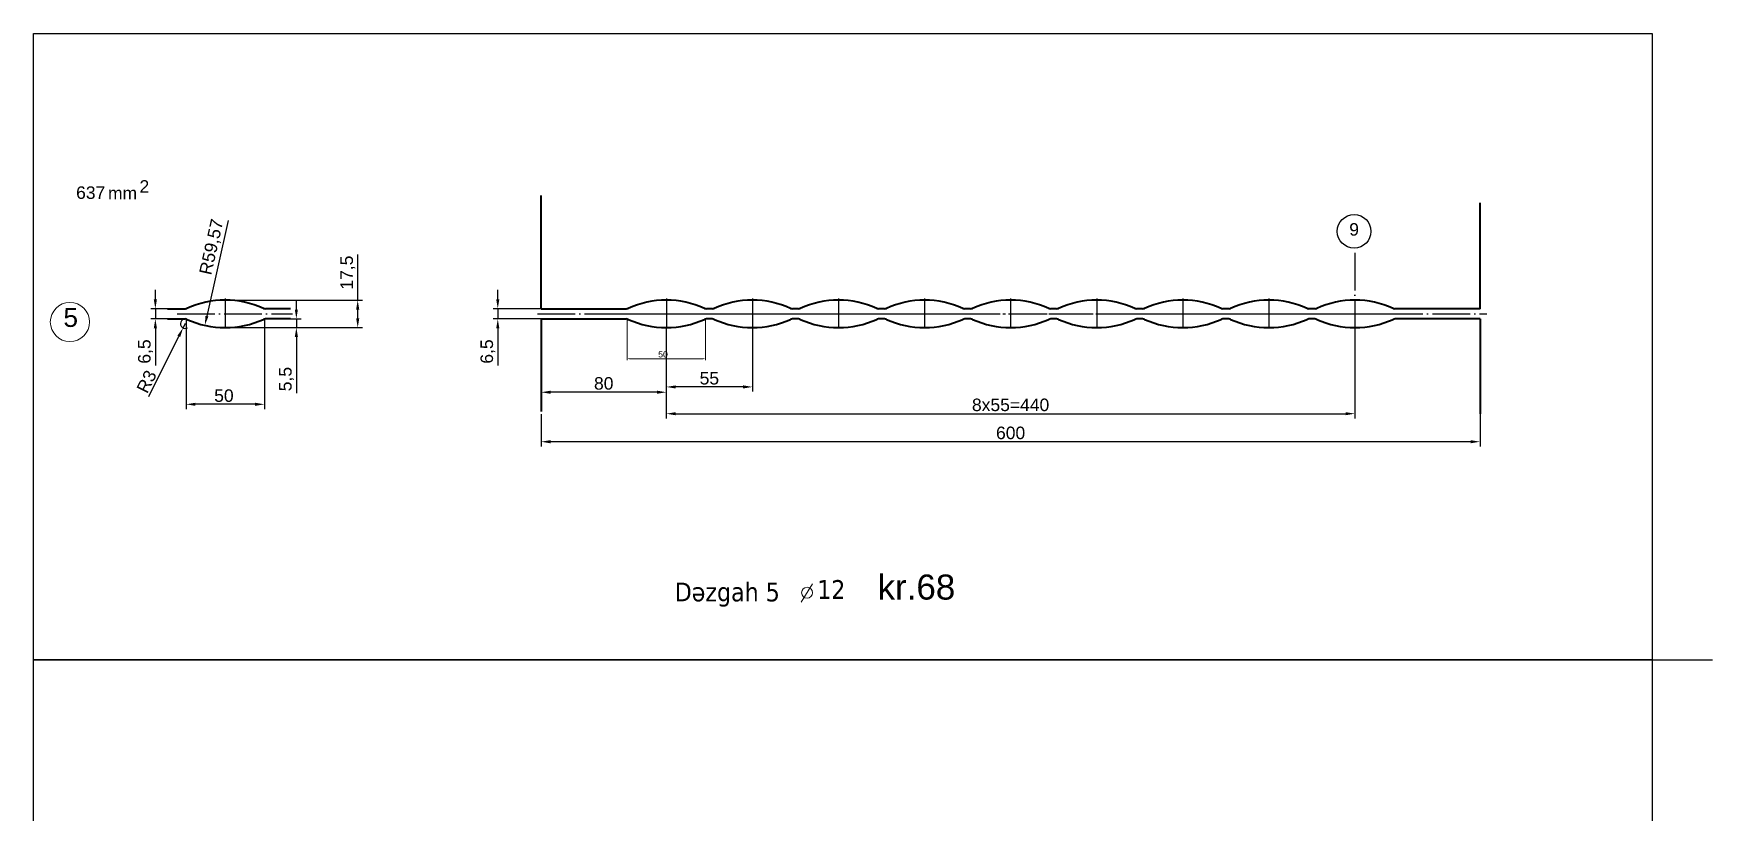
# Model space of a CAD drawing. Header units: millimetres. Extents: x 1526 to 31626, y -4643 to 9189.
# Drawn here: x 5119 to 6192, y 6035 to 6533 of the extents above; entities that cross this region are included whole.
import ezdxf

# ---------------------------------------------------------------- set-up
doc = ezdxf.new("R2010")
doc.units = ezdxf.units.MM
doc.linetypes.add('ACAD_ISO04W100', pattern=[30, 24, -3, 0, -3])
for name, color, linetype, lineweight in [('осевые', 1, 'ACAD_ISO04W100', 25), ('размерные', 7, 'Continuous', 25), ('тонкая', 7, 'Continuous', 20), ('тонкий', 7, 'Continuous', 20)]:
    doc.layers.add(name, color=color, linetype=linetype, lineweight=lineweight)
doc.styles.add('s1v4', font='arial.ttf', dxfattribs={"height": 4})
doc.styles.add('s4v4', font='arial.ttf', dxfattribs={"height": 16})
doc.styles.get("Standard").update_dxf_attribs({"font": 'arial.ttf'})
doc.dimstyles.new('s1v4', dxfattribs={"dimtxt": 4, "dimasz": 1.5, "dimexe": 1, "dimexo": 0, "dimgap": 0.7, "dimtad": 1, "dimtxsty": 'Standard', "dimcen": 1, "dimadec": 0, "dimazin": 0, "dimtfac": 1, "dimtix": 1, "dimtmove": 0, "dimatfit": 3, "dimfxl": 1, "dimlwd": -1, "dimlwe": 20, "dimarcsym": 0})
doc.dimstyles.new('s2v4', dxfattribs={"dimtxt": 8, "dimasz": 6, "dimexe": 3, "dimexo": 0, "dimgap": 1.5, "dimtad": 1, "dimtxsty": 'Standard', "dimcen": 2.5, "dimadec": 0, "dimazin": 0, "dimtfac": 1, "dimtmove": 0, "dimatfit": 3, "dimfxl": 1, "dimarcsym": 0})

# ---------------------------------------------------------------- blocks, each defined once
blk = doc.blocks.new('*D278')
at = {"layer": 'Defpoints', "color": 0, "transparency": 16777216}
for p in [(5443.3, 6356.8), (5415.6, 6350.3), (5443.3, 6350.3)]:
    blk.add_point(p, dxfattribs=at)
at = {"layer": 'тонкий', "color": 0, "lineweight": -2, "transparency": 16777216}
for p, q in [((5415.6, 6362.8), (5415.6, 6368.8)), ((5443.3, 6356.8), (5412.6, 6356.8)), ((5415.6, 6356.8), (5415.6, 6350.3)), ((5443.3, 6350.3), (5412.6, 6350.3)), ((5415.6, 6344.3), (5415.6, 6320.6))]:
    blk.add_line(p, q, dxfattribs=at)
at = {"layer": 'тонкий', "color": 0, "transparency": 16777216}
for points in [[(5414.6, 6362.8), (5416.6, 6362.8), (5415.6, 6356.8)], [(5414.6, 6344.3), (5416.6, 6344.3), (5415.6, 6350.3)]]:
    blk.add_solid(points, dxfattribs=at)
at = {"layer": 'тонкий', "color": 0, "transparency": 16777216, "insert": (5409.3, 6329.5), "char_height": 8, "attachment_point": 5, "rotation": 90}
blk.add_mtext('6,5', dxfattribs=at)
blk = doc.blocks.new('*D206')
at = {"layer": 'Defpoints', "color": 0, "transparency": 16777216}
for p in [(5204.6, 6356.8), (5196.8, 6350.3), (5204.6, 6350.3)]:
    blk.add_point(p, dxfattribs=at)
at = {"layer": 'тонкий', "color": 0, "lineweight": -2, "transparency": 16777216}
for p, q in [((5196.8, 6362.8), (5196.8, 6368.8)), ((5204.6, 6356.8), (5193.8, 6356.8)), ((5196.8, 6356.8), (5196.8, 6350.3)), ((5204.6, 6350.3), (5193.8, 6350.3)), ((5196.8, 6344.3), (5196.8, 6320.6))]:
    blk.add_line(p, q, dxfattribs=at)
at = {"layer": 'тонкий', "color": 0, "transparency": 16777216}
for points in [[(5195.8, 6362.8), (5197.8, 6362.8), (5196.8, 6356.8)], [(5195.8, 6344.3), (5197.8, 6344.3), (5196.8, 6350.3)]]:
    blk.add_solid(points, dxfattribs=at)
at = {"layer": 'тонкий', "color": 0, "transparency": 16777216, "insert": (5190.5, 6329.5), "char_height": 8, "attachment_point": 5, "rotation": 90}
blk.add_mtext('6,5', dxfattribs=at)
blk = doc.blocks.new('*D207')
at = {"layer": 'Defpoints', "color": 0, "transparency": 16777216}
for p in [(5216.4, 6350.3), (5266.5, 6350.3), (5216.4, 6295.8)]:
    blk.add_point(p, dxfattribs=at)
at = {"layer": 'тонкий', "color": 0, "lineweight": -2, "transparency": 16777216}
for p, q in [((5216.4, 6350.3), (5216.4, 6292.8)), ((5266.5, 6350.3), (5266.5, 6292.8)), ((5260.5, 6295.8), (5222.4, 6295.8))]:
    blk.add_line(p, q, dxfattribs=at)
at = {"layer": 'тонкий', "color": 0, "transparency": 16777216}
for points in [[(5222.4, 6296.8), (5222.4, 6294.8), (5216.4, 6295.8)], [(5260.5, 6296.8), (5260.5, 6294.8), (5266.5, 6295.8)]]:
    blk.add_solid(points, dxfattribs=at)
at = {"layer": 'тонкий', "color": 0, "transparency": 16777216, "insert": (5240.6, 6301.3), "char_height": 8, "attachment_point": 5}
blk.add_mtext('50', dxfattribs=at)
blk = doc.blocks.new('*D286')
at = {"layer": 'Defpoints', "color": 0, "transparency": 16777216}
for p in [(5241.4, 6344.8), (5283.2, 6350.3), (5286.9, 6350.3)]:
    blk.add_point(p, dxfattribs=at)
at = {"layer": 'тонкий', "color": 0, "lineweight": -2, "transparency": 16777216}
for p, q in [((5286.9, 6356.3), (5286.9, 6362.3)), ((5241.4, 6344.8), (5289.9, 6344.8)), ((5283.2, 6350.3), (5289.9, 6350.3)), ((5286.9, 6350.3), (5286.9, 6344.8)), ((5286.9, 6338.8), (5286.9, 6303))]:
    blk.add_line(p, q, dxfattribs=at)
at = {"layer": 'тонкий', "color": 0, "transparency": 16777216}
for points in [[(5285.9, 6356.3), (5287.9, 6356.3), (5286.9, 6350.3)], [(5285.9, 6338.8), (5287.9, 6338.8), (5286.9, 6344.8)]]:
    blk.add_solid(points, dxfattribs=at)
at = {"layer": 'тонкий', "color": 0, "transparency": 16777216, "insert": (5280.6, 6311.9), "char_height": 8, "attachment_point": 5, "rotation": 90}
blk.add_mtext('5,5', dxfattribs=at)
blk = doc.blocks.new('*D208')
at = {"layer": 'Defpoints', "color": 0, "transparency": 16777216}
for p in [(5242.1, 6362.3), (5326.1, 6362.3), (5286, 6344.8)]:
    blk.add_point(p, dxfattribs=at)
at = {"layer": 'тонкий', "color": 0, "lineweight": -2, "transparency": 16777216}
for p, q in [((5326.1, 6362.3), (5326.1, 6391.4)), ((5242.1, 6362.3), (5329.1, 6362.3)), ((5326.1, 6350.8), (5326.1, 6356.3)), ((5286, 6344.8), (5329.1, 6344.8))]:
    blk.add_line(p, q, dxfattribs=at)
at = {"layer": 'тонкий', "color": 0, "transparency": 16777216}
for points in [[(5325.1, 6356.3), (5327.1, 6356.3), (5326.1, 6362.3)], [(5325.1, 6350.8), (5327.1, 6350.8), (5326.1, 6344.8)]]:
    blk.add_solid(points, dxfattribs=at)
at = {"layer": 'тонкий', "color": 0, "transparency": 16777216, "insert": (5319.8, 6379.9), "char_height": 8, "attachment_point": 5, "rotation": 90}
blk.add_mtext('17,5', dxfattribs=at)
blk = doc.blocks.new('*D287')
at = {"layer": 'Defpoints', "color": 0, "transparency": 16777216}
for p in [(5214.5, 6344.6), (5215.8, 6347.3)]:
    blk.add_point(p, dxfattribs=at)
at = {"layer": 'тонкий', "color": 0, "lineweight": -2, "transparency": 16777216}
for p, q in [((5215.8, 6347.3), (5214.5, 6344.6)), ((5192.7, 6300.7), (5211.8, 6339.3))]:
    blk.add_line(p, q, dxfattribs=at)
blk.add_arc((5215.8, 6347.3), 3, 90, 300.9069, dxfattribs=at)
at = {"layer": 'тонкий', "color": 0, "transparency": 16777216}
blk.add_solid([(5210.9, 6339.7), (5212.7, 6338.8), (5214.5, 6344.6)], dxfattribs=at)
at = {"layer": 'тонкий', "color": 0, "transparency": 16777216, "insert": (5191.2, 6310.3), "char_height": 8, "attachment_point": 5, "rotation": 63.6111}
blk.add_mtext('R3', dxfattribs=at)
blk = doc.blocks.new('*D269')
at = {"layer": 'Defpoints', "color": 0, "transparency": 16777216}
for p in [(5241.4, 6404.4), (5228.4, 6346.3)]:
    blk.add_point(p, dxfattribs=at)
at = {"layer": 'тонкий', "color": 0, "lineweight": -2, "transparency": 16777216}
blk.add_line((5243.4, 6413.2), (5229.7, 6352.1), dxfattribs=at)
at = {"layer": 'тонкий', "color": 0, "transparency": 16777216}
blk.add_solid([(5228.8, 6352.3), (5230.7, 6351.9), (5228.4, 6346.3)], dxfattribs=at)
at = {"layer": 'тонкий', "color": 0, "transparency": 16777216, "insert": (5233.2, 6396.2), "char_height": 8, "attachment_point": 5, "rotation": 77.385}
blk.add_mtext('R59,57', dxfattribs=at)
blk = doc.blocks.new('*D202')
at = {"layer": 'Defpoints', "color": 0, "transparency": 16777216}
for p in [(5498.3, 6350.3), (5548.3, 6350.3), (5498.3, 6324.9)]:
    blk.add_point(p, dxfattribs=at)
at = {"layer": 'тонкая', "color": 0, "lineweight": 20, "transparency": 16777216}
for p, q in [((5498.3, 6350.3), (5498.3, 6323.9)), ((5548.3, 6350.3), (5548.3, 6323.9))]:
    blk.add_line(p, q, dxfattribs=at)
at = {"layer": 'тонкая', "color": 0, "transparency": 16777216}
blk.add_line((5546.8, 6324.9), (5499.8, 6324.9), dxfattribs=at)
for points in [[(5499.8, 6325.2), (5499.8, 6324.7), (5498.3, 6324.9)], [(5546.8, 6325.2), (5546.8, 6324.7), (5548.3, 6324.9)]]:
    blk.add_solid(points, dxfattribs=at)
at = {"layer": 'тонкая', "color": 0, "transparency": 16777216, "insert": (5521.2, 6327.7), "char_height": 4, "attachment_point": 5}
blk.add_mtext('50', dxfattribs=at)
blk = doc.blocks.new('*D270')
at = {"layer": 'Defpoints', "color": 0, "transparency": 16777216}
for p in [(5523.3, 6344.2), (5443.3, 6304.3), (5443.3, 6303.5)]:
    blk.add_point(p, dxfattribs=at)
at = {"layer": 'тонкий', "color": 0, "lineweight": -2, "transparency": 16777216}
for p, q in [((5523.3, 6344.2), (5523.3, 6300.5)), ((5443.3, 6304.3), (5443.3, 6300.5)), ((5517.3, 6303.5), (5449.3, 6303.5))]:
    blk.add_line(p, q, dxfattribs=at)
at = {"layer": 'тонкий', "color": 0, "transparency": 16777216}
for points in [[(5449.3, 6304.5), (5449.3, 6302.5), (5443.3, 6303.5)], [(5517.3, 6304.5), (5517.3, 6302.5), (5523.3, 6303.5)]]:
    blk.add_solid(points, dxfattribs=at)
at = {"layer": 'тонкий', "color": 0, "transparency": 16777216, "insert": (5483.3, 6309.1), "char_height": 8, "attachment_point": 5}
blk.add_mtext('80', dxfattribs=at)
blk = doc.blocks.new('*D271')
at = {"layer": 'Defpoints', "color": 0, "transparency": 16777216}
for p in [(5578.3, 6344.8), (5523.3, 6316.4), (5523.3, 6306.9)]:
    blk.add_point(p, dxfattribs=at)
at = {"layer": 'тонкий', "color": 0, "lineweight": -2, "transparency": 16777216}
for p, q in [((5578.3, 6344.8), (5578.3, 6303.9)), ((5523.3, 6316.4), (5523.3, 6303.9)), ((5572.3, 6306.9), (5529.3, 6306.9))]:
    blk.add_line(p, q, dxfattribs=at)
at = {"layer": 'тонкий', "color": 0, "transparency": 16777216}
for points in [[(5529.3, 6307.9), (5529.3, 6305.9), (5523.3, 6306.9)], [(5572.3, 6307.9), (5572.3, 6305.9), (5578.3, 6306.9)]]:
    blk.add_solid(points, dxfattribs=at)
at = {"layer": 'тонкий', "color": 0, "transparency": 16777216, "insert": (5550.8, 6312.4), "char_height": 8, "attachment_point": 5}
blk.add_mtext('55', dxfattribs=at)
blk = doc.blocks.new('*D272')
at = {"layer": 'Defpoints', "color": 0, "transparency": 16777216}
for p in [(5963.3, 6344.2), (5523.3, 6300.5), (5963.3, 6289.8)]:
    blk.add_point(p, dxfattribs=at)
at = {"layer": 'тонкий', "color": 0, "lineweight": -2, "transparency": 16777216}
for p, q in [((5963.3, 6344.2), (5963.3, 6286.8)), ((5523.3, 6300.5), (5523.3, 6286.8)), ((5529.3, 6289.8), (5957.3, 6289.8))]:
    blk.add_line(p, q, dxfattribs=at)
at = {"layer": 'тонкий', "color": 0, "transparency": 16777216}
for points in [[(5529.3, 6290.8), (5529.3, 6288.8), (5523.3, 6289.8)], [(5957.3, 6290.8), (5957.3, 6288.8), (5963.3, 6289.8)]]:
    blk.add_solid(points, dxfattribs=at)
at = {"layer": 'тонкий', "color": 0, "transparency": 16777216, "insert": (5743.3, 6295.4), "char_height": 8, "attachment_point": 5}
blk.add_mtext('8x55=440', dxfattribs=at)
blk = doc.blocks.new('*D273')
at = {"layer": 'Defpoints', "color": 0, "transparency": 16777216}
for p in [(5443.3, 6289.6), (6043.3, 6289.6), (5443.3, 6271.9)]:
    blk.add_point(p, dxfattribs=at)
at = {"layer": 'тонкий', "color": 0, "lineweight": -2, "transparency": 16777216}
for p, q in [((5443.3, 6289.6), (5443.3, 6268.9)), ((6043.3, 6289.6), (6043.3, 6268.9)), ((6037.3, 6271.9), (5449.3, 6271.9))]:
    blk.add_line(p, q, dxfattribs=at)
at = {"layer": 'тонкий', "color": 0, "transparency": 16777216}
for points in [[(5449.3, 6272.9), (5449.3, 6270.9), (5443.3, 6271.9)], [(6037.3, 6272.9), (6037.3, 6270.9), (6043.3, 6271.9)]]:
    blk.add_solid(points, dxfattribs=at)
at = {"layer": 'тонкий', "color": 0, "transparency": 16777216, "insert": (5743.3, 6277.5), "char_height": 8, "attachment_point": 5}
blk.add_mtext('600', dxfattribs=at)

msp = doc.modelspace()

# ---------------------------------------------------------------- linework, layer by layer
at = {"lineweight": 40}
for p, q in [((5443.31813, 6356.81689), (5443.31813, 6429.16002)), ((6043.31813, 6356.81689), (6043.31813, 6424.41768)), ((5204.64809, 6356.81689), (5215.78454, 6356.81689)), ((5283.24783, 6356.81689), (5267.08834, 6356.81689)), ((5443.31813, 6356.81689), (5497.66623, 6356.81689)), ((5552.66623, 6356.81689), (5548.97003, 6356.81689)), ((5607.66623, 6356.81689), (5603.97003, 6356.81689)), ((5662.66623, 6356.81689), (5658.97003, 6356.81689)), ((5717.66623, 6356.81689), (5713.97003, 6356.81689)), ((5772.66623, 6356.81689), (5768.97003, 6356.81689)), ((5827.66623, 6356.81689), (5823.97003, 6356.81689)), ((5882.66623, 6356.81689), (5878.97003, 6356.81689)), ((5937.66623, 6356.81689), (5933.97003, 6356.81689)), ((6043.31813, 6356.81689), (5988.97003, 6356.81689)), ((5204.64809, 6350.31689), (5215.78454, 6350.31689)), ((5283.24783, 6350.31689), (5267.08834, 6350.31689)), ((5443.31813, 6350.31689), (5443.31813, 6291.25376)), ((5443.31813, 6350.31689), (5497.66623, 6350.31689)), ((5552.66623, 6350.31689), (5548.97003, 6350.31689)), ((5607.66623, 6350.31689), (5603.97003, 6350.31689)), ((5662.66623, 6350.31689), (5658.97003, 6350.31689)), ((5717.66623, 6350.31689), (5713.97003, 6350.31689)), ((5772.66623, 6350.31689), (5768.97003, 6350.31689)), ((5827.66623, 6350.31689), (5823.97003, 6350.31689)), ((5882.66623, 6350.31689), (5878.97003, 6350.31689)), ((5937.66623, 6350.31689), (5933.97003, 6350.31689)), ((6043.31813, 6350.31689), (5988.97003, 6350.31689)), ((6043.31813, 6350.31689), (6043.31813, 6289.61044))]:
    msp.add_line(p, q, dxfattribs=at)
at = {"color": 2}
for points in [[(5118.97851, 6132.54836), (5118.97851, 6532.54836), (6153.24468, 6532.54836), (6153.24468, 6132.54836), (5118.97851, 6132.54836), (5118.97851, 6532.54836)], [(5118.97851, 5732.54837), (5118.97851, 6132.54837), (6153.24468, 6132.54837), (6153.24468, 5732.54837), (5118.97851, 5732.54837), (5118.97851, 6132.54837)], [(5157.49088, 6132.54838), (6191.75706, 6132.54838)], [(5157.49088, 6132.54837), (6191.75706, 6132.54837)], [(5157.49088, 6132.54837), (6191.75706, 6132.54837)], [(5157.49088, 6132.54837), (6191.75706, 6132.54837)], [(5157.49089, 6132.54837), (6191.75707, 6132.54837)], [(5157.49089, 6132.54837), (6191.75706, 6132.54837)], [(5157.49089, 6132.54837), (6191.75706, 6132.54837)]]:
    msp.add_lwpolyline(points, dxfattribs=at)
msp.add_circle((5962.81095, 6406.24434), 10.75362)
at = {"lineweight": 40}
for centre, radius, start, end in [((5241.43644, 6302.74689), 59.57, 65.79697182, 114.20302818), ((5523.31813, 6302.74689), 59.57, 65.79697182, 114.20302818), ((5578.31813, 6302.74689), 59.57, 65.79697182, 114.20302818), ((5633.31813, 6302.74689), 59.57, 65.79697182, 114.20302818), ((5688.31813, 6302.74689), 59.57, 65.79697182, 114.20302818), ((5743.31813, 6302.74689), 59.57, 65.79697182, 114.20302818), ((5798.31813, 6302.74689), 59.57, 65.79697182, 114.20302818), ((5853.31813, 6302.74689), 59.57, 65.79697182, 114.20302818), ((5908.31813, 6302.74689), 59.57, 65.79697182, 114.20302818), ((5963.31813, 6302.74689), 59.57, 65.79697182, 114.20302818), ((5215.78454, 6359.81689), 3, 270, 294.20302818), ((5267.08834, 6359.81689), 3, 245.79697182, 270), ((5497.66623, 6359.81689), 3, 270, 294.20302818), ((5548.97003, 6359.81689), 3, 245.79697182, 270), ((5552.66623, 6359.81689), 3, 270, 294.20302818), ((5603.97003, 6359.81689), 3, 245.79697182, 270), ((5607.66623, 6359.81689), 3, 270, 294.20302818), ((5658.97003, 6359.81689), 3, 245.79697182, 270), ((5662.66623, 6359.81689), 3, 270, 294.20302818), ((5713.97003, 6359.81689), 3, 245.79697182, 270), ((5717.66623, 6359.81689), 3, 270, 294.20302818), ((5768.97003, 6359.81689), 3, 245.79697182, 270), ((5772.66623, 6359.81689), 3, 270, 294.20302818), ((5823.97003, 6359.81689), 3, 245.79697182, 270), ((5827.66623, 6359.81689), 3, 270, 294.20302818), ((5878.97003, 6359.81689), 3, 245.79697182, 270), ((5882.66623, 6359.81689), 3, 270, 294.20302818), ((5933.97003, 6359.81689), 3, 245.79697182, 270), ((5937.66623, 6359.81689), 3, 270, 294.20302818), ((5988.97003, 6359.81689), 3, 245.79697182, 270), ((5215.78454, 6347.31689), 3, 65.79697182, 90), ((5241.43644, 6404.38689), 59.57, 245.79697182, 294.20302818), ((5267.08834, 6347.31689), 3, 90, 114.20302818), ((5497.66623, 6347.31689), 3, 65.79697182, 90), ((5523.31813, 6404.38689), 59.57, 245.79697182, 294.20302818), ((5548.97003, 6347.31689), 3, 90, 114.20302818), ((5552.66623, 6347.31689), 3, 65.79697182, 90), ((5578.31813, 6404.38689), 59.57, 245.79697182, 294.20302818), ((5603.97003, 6347.31689), 3, 90, 114.20302818), ((5607.66623, 6347.31689), 3, 65.79697182, 90), ((5633.31813, 6404.38689), 59.57, 245.79697182, 294.20302818), ((5658.97003, 6347.31689), 3, 90, 114.20302818), ((5662.66623, 6347.31689), 3, 65.79697182, 90), ((5688.31813, 6404.38689), 59.57, 245.79697182, 294.20302818), ((5713.97003, 6347.31689), 3, 90, 114.20302818), ((5717.66623, 6347.31689), 3, 65.79697182, 90), ((5743.31813, 6404.38689), 59.57, 245.79697182, 294.20302818), ((5768.97003, 6347.31689), 3, 90, 114.20302818), ((5772.66623, 6347.31689), 3, 65.79697182, 90), ((5798.31813, 6404.38689), 59.57, 245.79697182, 294.20302818), ((5823.97003, 6347.31689), 3, 90, 114.20302818), ((5827.66623, 6347.31689), 3, 65.79697182, 90), ((5853.31813, 6404.38689), 59.57, 245.79697182, 294.20302818), ((5878.97003, 6347.31689), 3, 90, 114.20302818), ((5882.66623, 6347.31689), 3, 65.79697182, 90), ((5908.31813, 6404.38689), 59.57, 245.79697182, 294.20302818), ((5933.97003, 6347.31689), 3, 90, 114.20302818), ((5937.66623, 6347.31689), 3, 65.79697182, 90), ((5963.31813, 6404.38689), 59.57, 245.79697182, 294.20302818), ((5988.97003, 6347.31689), 3, 90, 114.20302818)]:
    msp.add_arc(centre, radius, start, end, dxfattribs=at)
at = {"layer": 'осевые'}
for p, q in [((5963.31813, 6392.49822), (5963.31813, 6344.16689)), ((5241.43644, 6363.46694), (5241.43644, 6344.16689)), ((5523.31813, 6363.46694), (5523.31813, 6344.16689)), ((5578.31813, 6363.46694), (5578.31813, 6344.16689)), ((5633.31813, 6363.46694), (5633.31813, 6344.16689)), ((5688.31813, 6363.46694), (5688.31813, 6344.16689)), ((5743.31813, 6363.46694), (5743.31813, 6344.16689)), ((5798.31813, 6363.46694), (5798.31813, 6344.16689)), ((5853.31813, 6363.46694), (5853.31813, 6344.16689)), ((5908.31813, 6363.46694), (5908.31813, 6344.16689)), ((5210.74736, 6353.56689), (5284.37944, 6353.56689)), ((5440.95598, 6353.56689), (6047.54565, 6353.56689)), ((5492.62905, 6353.56689), (5566.26113, 6353.56689)), ((5547.62905, 6353.56689), (5621.26113, 6353.56689)), ((5602.62905, 6353.56689), (5676.26113, 6353.56689)), ((5657.62905, 6353.56689), (5731.26113, 6353.56689)), ((5712.62905, 6353.56689), (5786.26113, 6353.56689)), ((5767.62905, 6353.56689), (5841.26113, 6353.56689)), ((5822.62905, 6353.56689), (5896.26113, 6353.56689)), ((5877.62905, 6353.56689), (5951.26113, 6353.56689)), ((5932.62905, 6353.56689), (6006.26113, 6353.56689))]:
    msp.add_line(p, q, dxfattribs=at)
at = {"layer": 'тонкая'}
msp.add_circle((5142.21684, 6348.37717), 12.53226, dxfattribs=at)
at = {"layer": 'тонкий'}
msp.add_line((5609.51721, 6169.46301), (5616.79901, 6181.23021), dxfattribs=at)
msp.add_circle((5613.2405, 6175.47976), 3.47217, dxfattribs=at)

# ---------------------------------------------------------------- texts
at = {"insert": (5962.80896, 6407.45021), "char_height": 8, "attachment_point": 5}
msp.add_mtext('9', dxfattribs=at)
at = {"layer": 'размерные', "style": 's4v4'}
msp.add_text('kr.68', height=16, dxfattribs=at).set_placement((5658.25677, 6171.08579))
at = {"layer": 'тонкая', "style": 's1v4'}
for s, p in [('2', (5186.6645, 6430.93253)), ('637', (5146.15586, 6426.98495)), ('mm', (5166.52457, 6426.64344))]:
    msp.add_text(s, height=8, dxfattribs=at).set_placement(p)
at = {"layer": 'тонкий', "style": 's1v4'}
msp.add_text('5', height=12, dxfattribs=at).set_placement((5138.05379, 6345.22674))
at = {"layer": 'тонкий', "insert": (5528.66205, 6181.94951), "char_height": 12, "attachment_point": 1, "style": 's1v4'}
msp.add_mtext('{\\fTahoma|b0|i0|c238|p32;Dəzgah \\fTahoma|b0|i0|c0|p32;5}', dxfattribs=at)
at = {"layer": 'тонкий', "insert": (5619.707, 6183.53432), "char_height": 12, "width": 33.292, "attachment_point": 1, "style": 's1v4'}
msp.add_mtext('{\\fTahoma|b0|i0|c162|p32;12\\fTxt|b0|i0|c238|p2; }', dxfattribs=at)

# ---------------------------------------------------------------- dimensions: what is measured, and where the dimension line sits
at = {"layer": 'тонкая'}
dim = msp.add_linear_dim(base=(5498.29516, 6324.92423), p1=(5548.3411, 6350.25022), p2=(5498.29516, 6350.25022), dimstyle='s1v4', override={"dimdec": 0}, dxfattribs=at)
dim.commit()
dim.dimension.update_dxf_attribs({"geometry": '*D202', "text_midpoint": (5521.22888, 6324.92423), "dimtype": 160})
at = {"layer": 'тонкий'}
for center, mpoint, picture, middle in [((5241.43644, 6404.38689), (5228.42639, 6346.25494), '*D269', (5239.30607, 6394.86791)), ((5215.78454, 6347.31689), (5214.45115, 6344.6295), '*D287', (5196.20961, 6307.86428))]:
    dim = msp.add_radius_dim(center=center, mpoint=mpoint, dimstyle='s2v4', dxfattribs=at)
    dim.commit()
    dim.dimension.update_dxf_attribs({"geometry": picture, "text_midpoint": middle, "dimtype": 164})
for base, p1, p2, picture, middle in [((5326.11781, 6362.31243), (5286.03336, 6344.81689), (5242.13658, 6362.31243), '*D208', (5326.11781, 6379.85609)), ((5286.8786, 6350.31689), (5241.43644, 6344.81689), (5283.24783, 6350.31689), '*D286', (5286.8786, 6311.8552))]:
    dim = msp.add_linear_dim(base=base, p1=p1, p2=p2, angle=90, dimstyle='s2v4', dxfattribs=at)
    dim.commit()
    dim.dimension.update_dxf_attribs({"geometry": picture, "text_midpoint": middle, "dimtype": 160})
for base, p1, p2, picture, middle in [((5196.83858, 6350.31689), (5204.64809, 6356.81689), (5204.64809, 6350.31689), '*D206', (5190.53094, 6329.48265)), ((5415.64761, 6350.31689), (5443.31813, 6356.81689), (5443.31813, 6350.31689), '*D278', (5409.33997, 6329.48265))]:
    dim = msp.add_linear_dim(base=base, p1=p1, p2=p2, angle=90, dimstyle='s2v4', dxfattribs=at)
    dim.commit()
    dim.dimension.update_dxf_attribs({"geometry": picture, "text_midpoint": middle})
dim = msp.add_linear_dim(base=(5216.41347, 6295.75954), p1=(5266.45941, 6350.25022), p2=(5216.41347, 6350.25022), dimstyle='s2v4', override={"dimdec": 0}, dxfattribs=at)
dim.commit()
dim.dimension.update_dxf_attribs({"geometry": '*D207', "text_midpoint": (5240.61709, 6295.75954), "dimtype": 160})
for base, p1, p2, picture, middle in [((5443.31813, 6303.54989), (5523.31813, 6344.16689), (5443.31813, 6304.28011), '*D270', (5483.31813, 6309.13448)), ((5523.31813, 6306.85076), (5578.31813, 6344.81689), (5523.31813, 6316.37118), '*D271', (5550.81813, 6312.41897)), ((5443.31813, 6271.86724), (6043.31813, 6289.61044), (5443.31813, 6289.61044), '*D273', (5743.31813, 6277.45183))]:
    dim = msp.add_linear_dim(base=base, p1=p1, p2=p2, dimstyle='s2v4', dxfattribs=at)
    dim.commit()
    dim.dimension.update_dxf_attribs({"geometry": picture, "text_midpoint": middle})
dim = msp.add_linear_dim(base=(5963.31813, 6289.78722), p1=(5523.31813, 6300.54989), p2=(5963.31813, 6344.16689), text='8x55=<>', dimstyle='s2v4', dxfattribs=at)
dim.commit()
dim.dimension.update_dxf_attribs({"geometry": '*D272', "text_midpoint": (5743.31813, 6295.3718)})

doc.saveas('drawing.dxf')
